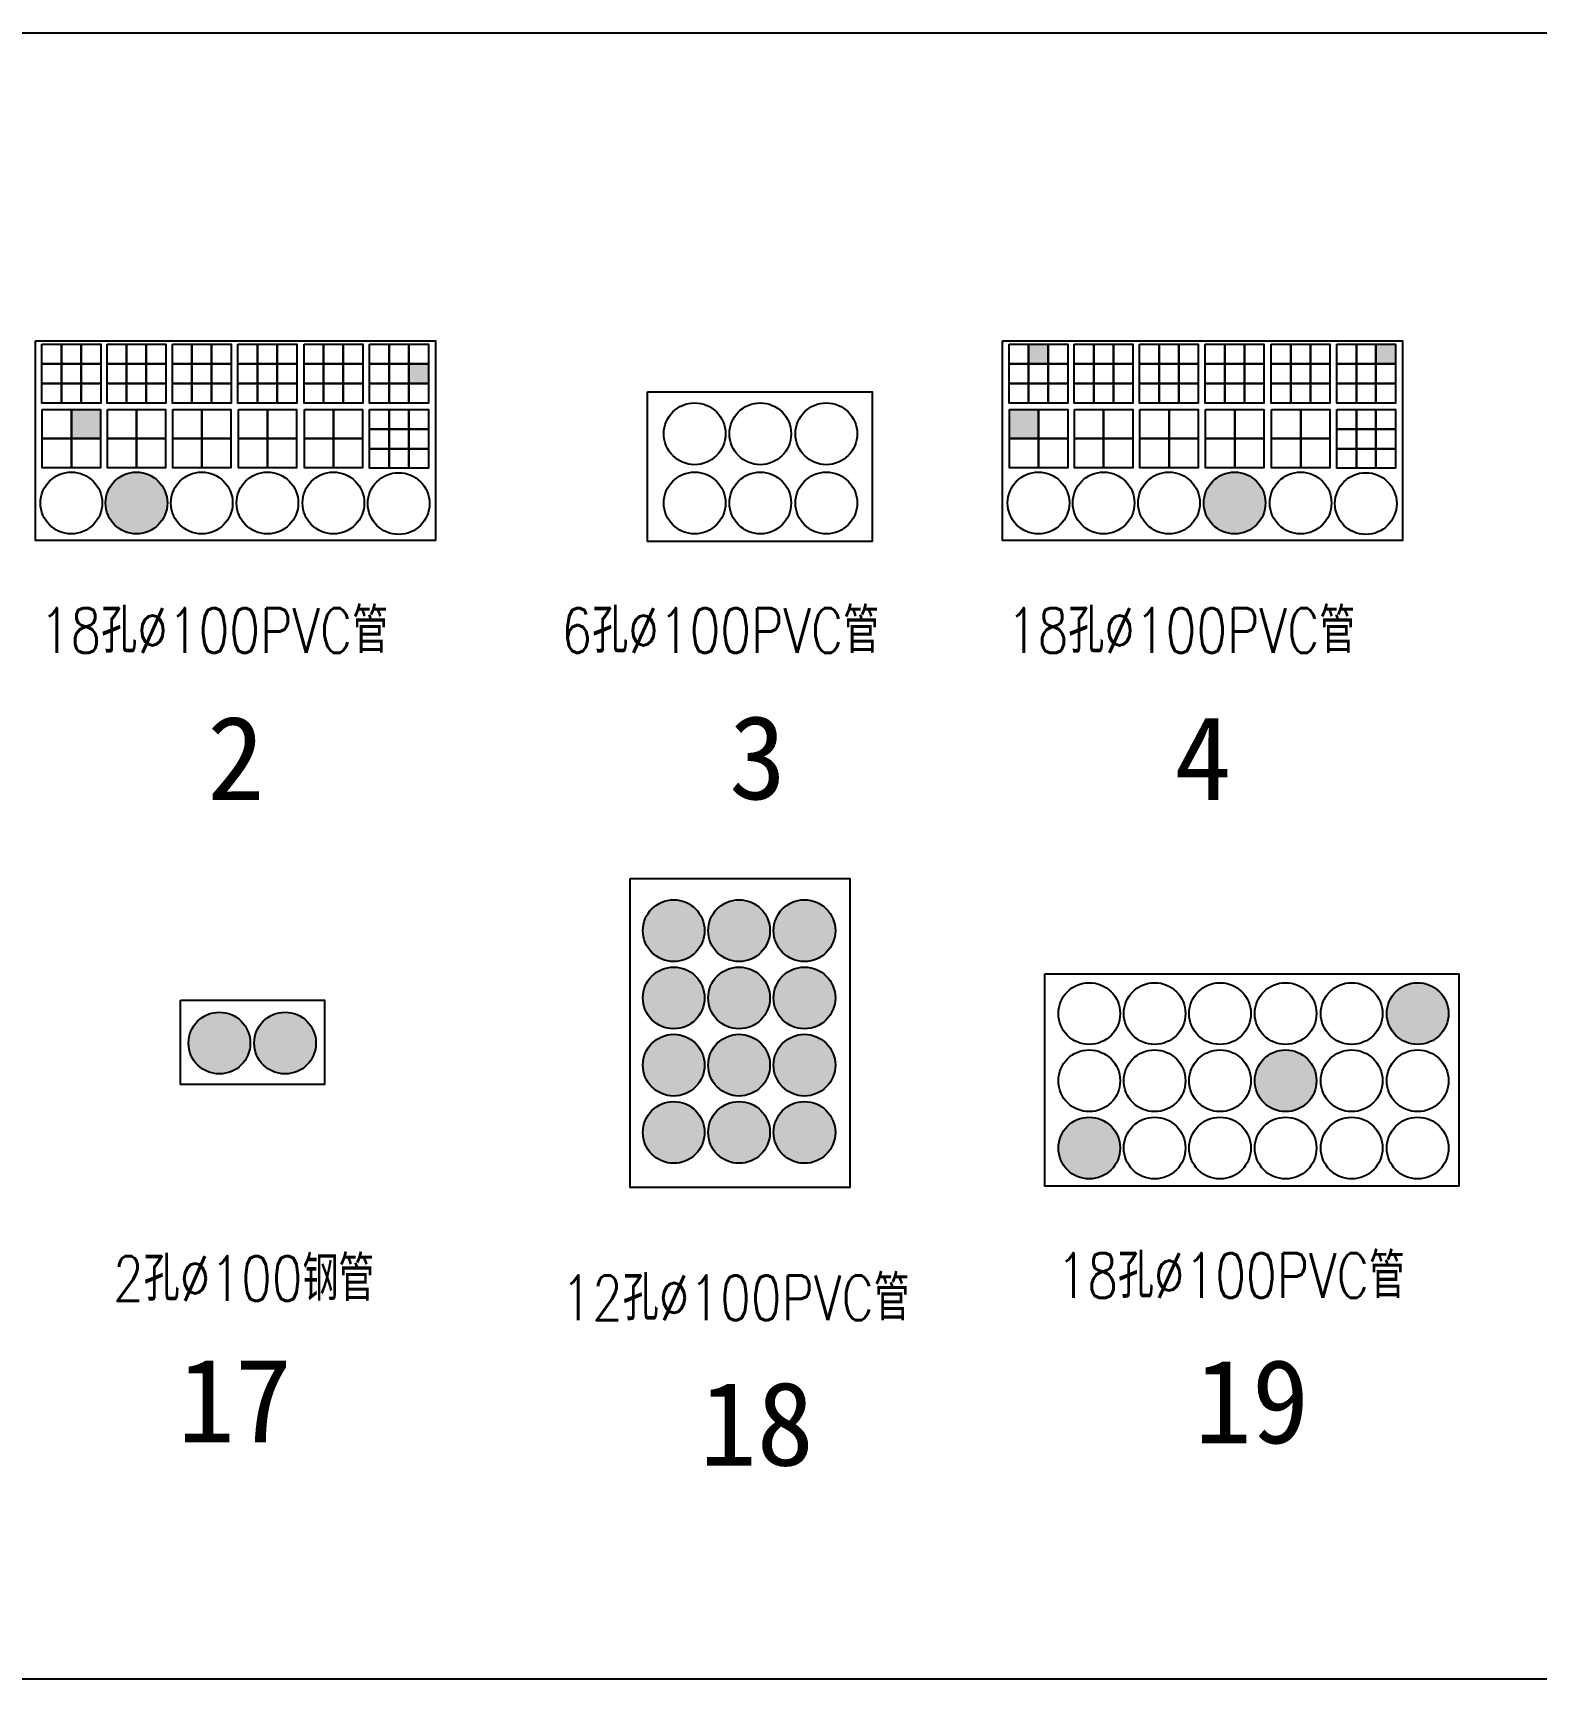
# Model space of a CAD drawing. Extents: x 501830 to 502977, y 299930 to 300245.
# Drawn here: x 502491.32 to 502518.15, y 299930.04 to 299959.42 of the extents above; entities that cross this region are included whole.
import ezdxf
from ezdxf.enums import TextEntityAlignment as Align

# ---------------------------------------------------------------- set-up
doc = ezdxf.new("R2010")
doc.units = 0
doc.layers.add('电信断面图及编号', color=3, linetype='Continuous')
doc.layers.add('电信管线', color=3, linetype='Continuous')
doc.styles.add('HZ', font='simplex.shx', dxfattribs={"bigfont": 'hztxt'})
doc.styles.add('粗等线', font='SIMHEI.TTF')

msp = doc.modelspace()

# ---------------------------------------------------------------- hatches: boundary and pattern name
at = {"layer": '电信断面图及编号', "linetype": 'Continuous'}
h = msp.add_hatch(color=256, dxfattribs=at)
h.paths.add_polyline_path([(502509.094, 299953.862), (502509.444, 299953.862), (502509.444, 299953.512), (502509.094, 299953.512)])
h.paths.add_polyline_path([(502515.294, 299953.862), (502515.644, 299953.862), (502515.644, 299953.512), (502515.294, 299953.512)])
h.paths.add_polyline_path([(502508.751, 299952.699), (502509.271, 299952.699), (502509.271, 299952.179), (502508.751, 299952.179)])
edge = h.paths.add_edge_path()
edge.add_arc((502512.771, 299951.03), 0.551, 0, 360)
h = msp.add_hatch(color=256, dxfattribs=at)
h.paths.add_polyline_path([(502498.03, 299953.512), (502498.38, 299953.512), (502498.38, 299953.162), (502498.03, 299953.162)])
h.paths.add_polyline_path([(502492.007, 299952.699), (502492.527, 299952.699), (502492.527, 299952.179), (502492.007, 299952.179)])
edge = h.paths.add_edge_path()
edge.add_arc((502493.169, 299951.03), 0.551, 0, 360)
h = msp.add_hatch(color=256, dxfattribs=at)
edge = h.paths.add_edge_path()
edge.add_arc((502502.759, 299943.397), 0.551, 0, 360)
edge = h.paths.add_edge_path()
edge.add_arc((502503.926, 299943.397), 0.551, 0, 360)
edge = h.paths.add_edge_path()
edge.add_arc((502505.093, 299943.397), 0.551, 0, 360)
edge = h.paths.add_edge_path()
edge.add_arc((502502.759, 299939.795), 0.551, 0, 360)
edge = h.paths.add_edge_path()
edge.add_arc((502502.759, 299940.996), 0.551, 0, 360)
edge = h.paths.add_edge_path()
edge.add_arc((502502.759, 299942.196), 0.551, 0, 360)
edge = h.paths.add_edge_path()
edge.add_arc((502505.093, 299942.196), 0.551, 0, 360)
edge = h.paths.add_edge_path()
edge.add_arc((502503.926, 299942.196), 0.551, 0, 360)
edge = h.paths.add_edge_path()
edge.add_arc((502503.926, 299940.996), 0.551, 0, 360)
edge = h.paths.add_edge_path()
edge.add_arc((502505.093, 299940.996), 0.551, 0, 360)
edge = h.paths.add_edge_path()
edge.add_arc((502505.093, 299939.795), 0.551, 0, 360)
edge = h.paths.add_edge_path()
edge.add_arc((502503.926, 299939.795), 0.551, 0, 360)
h = msp.add_hatch(color=256, dxfattribs=at)
edge = h.paths.add_edge_path()
edge.add_arc((502494.65, 299941.39), 0.551, 0, 360)
edge = h.paths.add_edge_path()
edge.add_arc((502495.822, 299941.39), 0.551, 0, 360)
at = {"layer": '电信管线', "linetype": 'Continuous'}
h = msp.add_hatch(color=256, dxfattribs=at)
edge = h.paths.add_edge_path()
edge.add_arc((502510.176, 299939.516), 0.551, 0, 360)
edge = h.paths.add_edge_path()
edge.add_arc((502513.681, 299940.717), 0.551, 0, 360)
edge = h.paths.add_edge_path()
edge.add_arc((502516.038, 299941.917), 0.551, 0, 360)

# ---------------------------------------------------------------- linework, layer by layer
at = {"layer": '电信断面图及编号', "linetype": 'Continuous'}
for points in [[(502478.928, 299959.42), (502616.138, 299959.42), (502616.138, 299930.038), (502478.928, 299930.038)], [(502491.365, 299953.926), (502498.506, 299953.926), (502498.506, 299950.359), (502491.365, 299950.359)], [(502508.629, 299953.926), (502515.77, 299953.926), (502515.77, 299950.359), (502508.629, 299950.359)], [(502491.48, 299953.862), (502491.83, 299953.862), (502491.83, 299953.512), (502491.48, 299953.512)], [(502491.83, 299953.862), (502492.18, 299953.862), (502492.18, 299953.512), (502491.83, 299953.512)], [(502492.18, 299953.862), (502492.53, 299953.862), (502492.53, 299953.512), (502492.18, 299953.512)], [(502492.643, 299953.862), (502492.993, 299953.862), (502492.993, 299953.512), (502492.643, 299953.512)], [(502492.993, 299953.862), (502493.343, 299953.862), (502493.343, 299953.512), (502492.993, 299953.512)], [(502493.343, 299953.862), (502493.693, 299953.862), (502493.693, 299953.512), (502493.343, 299953.512)], [(502493.81, 299953.862), (502494.16, 299953.862), (502494.16, 299953.512), (502493.81, 299953.512)], [(502494.16, 299953.862), (502494.51, 299953.862), (502494.51, 299953.512), (502494.16, 299953.512)], [(502494.51, 299953.862), (502494.86, 299953.862), (502494.86, 299953.512), (502494.51, 299953.512)], [(502494.981, 299953.862), (502495.331, 299953.862), (502495.331, 299953.512), (502494.981, 299953.512)], [(502495.331, 299953.862), (502495.681, 299953.862), (502495.681, 299953.512), (502495.331, 299953.512)], [(502495.681, 299953.862), (502496.031, 299953.862), (502496.031, 299953.512), (502495.681, 299953.512)], [(502496.16, 299953.862), (502496.51, 299953.862), (502496.51, 299953.512), (502496.16, 299953.512)], [(502496.51, 299953.862), (502496.86, 299953.862), (502496.86, 299953.512), (502496.51, 299953.512)], [(502496.86, 299953.862), (502497.21, 299953.862), (502497.21, 299953.512), (502496.86, 299953.512)], [(502497.33, 299953.862), (502497.68, 299953.862), (502497.68, 299953.512), (502497.33, 299953.512)], [(502497.68, 299953.862), (502498.03, 299953.862), (502498.03, 299953.512), (502497.68, 299953.512)], [(502498.03, 299953.862), (502498.38, 299953.862), (502498.38, 299953.512), (502498.03, 299953.512)], [(502508.744, 299953.862), (502509.094, 299953.862), (502509.094, 299953.512), (502508.744, 299953.512)], [(502509.094, 299953.862), (502509.444, 299953.862), (502509.444, 299953.512), (502509.094, 299953.512)], [(502509.444, 299953.862), (502509.794, 299953.862), (502509.794, 299953.512), (502509.444, 299953.512)], [(502509.907, 299953.862), (502510.257, 299953.862), (502510.257, 299953.512), (502509.907, 299953.512)], [(502510.257, 299953.862), (502510.607, 299953.862), (502510.607, 299953.512), (502510.257, 299953.512)], [(502510.607, 299953.862), (502510.957, 299953.862), (502510.957, 299953.512), (502510.607, 299953.512)], [(502511.073, 299953.862), (502511.423, 299953.862), (502511.423, 299953.512), (502511.073, 299953.512)], [(502511.423, 299953.862), (502511.773, 299953.862), (502511.773, 299953.512), (502511.423, 299953.512)], [(502511.773, 299953.862), (502512.123, 299953.862), (502512.123, 299953.512), (502511.773, 299953.512)], [(502512.245, 299953.862), (502512.595, 299953.862), (502512.595, 299953.512), (502512.245, 299953.512)], [(502512.595, 299953.862), (502512.945, 299953.862), (502512.945, 299953.512), (502512.595, 299953.512)], [(502512.945, 299953.862), (502513.295, 299953.862), (502513.295, 299953.512), (502512.945, 299953.512)], [(502513.423, 299953.862), (502513.773, 299953.862), (502513.773, 299953.512), (502513.423, 299953.512)], [(502513.773, 299953.862), (502514.123, 299953.862), (502514.123, 299953.512), (502513.773, 299953.512)], [(502514.123, 299953.862), (502514.473, 299953.862), (502514.473, 299953.512), (502514.123, 299953.512)], [(502514.594, 299953.862), (502514.944, 299953.862), (502514.944, 299953.512), (502514.594, 299953.512)], [(502514.944, 299953.862), (502515.294, 299953.862), (502515.294, 299953.512), (502514.944, 299953.512)], [(502515.294, 299953.862), (502515.644, 299953.862), (502515.644, 299953.512), (502515.294, 299953.512)], [(502491.48, 299953.512), (502491.83, 299953.512), (502491.83, 299953.162), (502491.48, 299953.162)], [(502491.83, 299953.512), (502492.18, 299953.512), (502492.18, 299953.162), (502491.83, 299953.162)], [(502492.18, 299953.512), (502492.53, 299953.512), (502492.53, 299953.162), (502492.18, 299953.162)], [(502492.643, 299953.512), (502492.993, 299953.512), (502492.993, 299953.162), (502492.643, 299953.162)], [(502492.993, 299953.512), (502493.343, 299953.512), (502493.343, 299953.162), (502492.993, 299953.162)], [(502493.343, 299953.512), (502493.693, 299953.512), (502493.693, 299953.162), (502493.343, 299953.162)], [(502493.81, 299953.512), (502494.16, 299953.512), (502494.16, 299953.162), (502493.81, 299953.162)], [(502494.16, 299953.512), (502494.51, 299953.512), (502494.51, 299953.162), (502494.16, 299953.162)], [(502494.51, 299953.512), (502494.86, 299953.512), (502494.86, 299953.162), (502494.51, 299953.162)], [(502494.981, 299953.512), (502495.331, 299953.512), (502495.331, 299953.162), (502494.981, 299953.162)], [(502495.331, 299953.512), (502495.681, 299953.512), (502495.681, 299953.162), (502495.331, 299953.162)], [(502495.681, 299953.512), (502496.031, 299953.512), (502496.031, 299953.162), (502495.681, 299953.162)], [(502496.16, 299953.512), (502496.51, 299953.512), (502496.51, 299953.162), (502496.16, 299953.162)], [(502496.51, 299953.512), (502496.86, 299953.512), (502496.86, 299953.162), (502496.51, 299953.162)], [(502496.86, 299953.512), (502497.21, 299953.512), (502497.21, 299953.162), (502496.86, 299953.162)], [(502497.33, 299953.512), (502497.68, 299953.512), (502497.68, 299953.162), (502497.33, 299953.162)], [(502497.68, 299953.512), (502498.03, 299953.512), (502498.03, 299953.162), (502497.68, 299953.162)], [(502498.03, 299953.512), (502498.38, 299953.512), (502498.38, 299953.162), (502498.03, 299953.162)], [(502508.744, 299953.512), (502509.094, 299953.512), (502509.094, 299953.162), (502508.744, 299953.162)], [(502509.094, 299953.512), (502509.444, 299953.512), (502509.444, 299953.162), (502509.094, 299953.162)], [(502509.444, 299953.512), (502509.794, 299953.512), (502509.794, 299953.162), (502509.444, 299953.162)], [(502509.907, 299953.512), (502510.257, 299953.512), (502510.257, 299953.162), (502509.907, 299953.162)], [(502510.257, 299953.512), (502510.607, 299953.512), (502510.607, 299953.162), (502510.257, 299953.162)], [(502510.607, 299953.512), (502510.957, 299953.512), (502510.957, 299953.162), (502510.607, 299953.162)], [(502511.073, 299953.512), (502511.423, 299953.512), (502511.423, 299953.162), (502511.073, 299953.162)], [(502511.423, 299953.512), (502511.773, 299953.512), (502511.773, 299953.162), (502511.423, 299953.162)], [(502511.773, 299953.512), (502512.123, 299953.512), (502512.123, 299953.162), (502511.773, 299953.162)], [(502512.245, 299953.512), (502512.595, 299953.512), (502512.595, 299953.162), (502512.245, 299953.162)], [(502512.595, 299953.512), (502512.945, 299953.512), (502512.945, 299953.162), (502512.595, 299953.162)], [(502512.945, 299953.512), (502513.295, 299953.512), (502513.295, 299953.162), (502512.945, 299953.162)], [(502513.423, 299953.512), (502513.773, 299953.512), (502513.773, 299953.162), (502513.423, 299953.162)], [(502513.773, 299953.512), (502514.123, 299953.512), (502514.123, 299953.162), (502513.773, 299953.162)], [(502514.123, 299953.512), (502514.473, 299953.512), (502514.473, 299953.162), (502514.123, 299953.162)], [(502514.594, 299953.512), (502514.944, 299953.512), (502514.944, 299953.162), (502514.594, 299953.162)], [(502514.944, 299953.512), (502515.294, 299953.512), (502515.294, 299953.162), (502514.944, 299953.162)], [(502515.294, 299953.512), (502515.644, 299953.512), (502515.644, 299953.162), (502515.294, 299953.162)], [(502491.48, 299953.162), (502491.83, 299953.162), (502491.83, 299952.812), (502491.48, 299952.812)], [(502491.83, 299953.162), (502492.18, 299953.162), (502492.18, 299952.812), (502491.83, 299952.812)], [(502492.18, 299953.162), (502492.53, 299953.162), (502492.53, 299952.812), (502492.18, 299952.812)], [(502492.643, 299953.162), (502492.993, 299953.162), (502492.993, 299952.812), (502492.643, 299952.812)], [(502492.993, 299953.162), (502493.343, 299953.162), (502493.343, 299952.812), (502492.993, 299952.812)], [(502493.343, 299953.162), (502493.693, 299953.162), (502493.693, 299952.812), (502493.343, 299952.812)], [(502493.81, 299953.162), (502494.16, 299953.162), (502494.16, 299952.812), (502493.81, 299952.812)], [(502494.16, 299953.162), (502494.51, 299953.162), (502494.51, 299952.812), (502494.16, 299952.812)], [(502494.51, 299953.162), (502494.86, 299953.162), (502494.86, 299952.812), (502494.51, 299952.812)], [(502494.981, 299953.162), (502495.331, 299953.162), (502495.331, 299952.812), (502494.981, 299952.812)], [(502495.331, 299953.162), (502495.681, 299953.162), (502495.681, 299952.812), (502495.331, 299952.812)], [(502495.681, 299953.162), (502496.031, 299953.162), (502496.031, 299952.812), (502495.681, 299952.812)], [(502496.16, 299953.162), (502496.51, 299953.162), (502496.51, 299952.812), (502496.16, 299952.812)], [(502496.51, 299953.162), (502496.86, 299953.162), (502496.86, 299952.812), (502496.51, 299952.812)], [(502496.86, 299953.162), (502497.21, 299953.162), (502497.21, 299952.812), (502496.86, 299952.812)], [(502497.33, 299953.162), (502497.68, 299953.162), (502497.68, 299952.812), (502497.33, 299952.812)], [(502497.68, 299953.162), (502498.03, 299953.162), (502498.03, 299952.812), (502497.68, 299952.812)], [(502498.03, 299953.162), (502498.38, 299953.162), (502498.38, 299952.812), (502498.03, 299952.812)], [(502508.744, 299953.162), (502509.094, 299953.162), (502509.094, 299952.812), (502508.744, 299952.812)], [(502509.094, 299953.162), (502509.444, 299953.162), (502509.444, 299952.812), (502509.094, 299952.812)], [(502509.444, 299953.162), (502509.794, 299953.162), (502509.794, 299952.812), (502509.444, 299952.812)], [(502509.907, 299953.162), (502510.257, 299953.162), (502510.257, 299952.812), (502509.907, 299952.812)], [(502510.257, 299953.162), (502510.607, 299953.162), (502510.607, 299952.812), (502510.257, 299952.812)], [(502510.607, 299953.162), (502510.957, 299953.162), (502510.957, 299952.812), (502510.607, 299952.812)], [(502511.073, 299953.162), (502511.423, 299953.162), (502511.423, 299952.812), (502511.073, 299952.812)], [(502511.423, 299953.162), (502511.773, 299953.162), (502511.773, 299952.812), (502511.423, 299952.812)], [(502511.773, 299953.162), (502512.123, 299953.162), (502512.123, 299952.812), (502511.773, 299952.812)], [(502512.245, 299953.162), (502512.595, 299953.162), (502512.595, 299952.812), (502512.245, 299952.812)], [(502512.595, 299953.162), (502512.945, 299953.162), (502512.945, 299952.812), (502512.595, 299952.812)], [(502512.945, 299953.162), (502513.295, 299953.162), (502513.295, 299952.812), (502512.945, 299952.812)], [(502513.423, 299953.162), (502513.773, 299953.162), (502513.773, 299952.812), (502513.423, 299952.812)], [(502513.773, 299953.162), (502514.123, 299953.162), (502514.123, 299952.812), (502513.773, 299952.812)], [(502514.123, 299953.162), (502514.473, 299953.162), (502514.473, 299952.812), (502514.123, 299952.812)], [(502514.594, 299953.162), (502514.944, 299953.162), (502514.944, 299952.812), (502514.594, 299952.812)], [(502514.944, 299953.162), (502515.294, 299953.162), (502515.294, 299952.812), (502514.944, 299952.812)], [(502515.294, 299953.162), (502515.644, 299953.162), (502515.644, 299952.812), (502515.294, 299952.812)], [(502502.292, 299953.012), (502506.302, 299953.012), (502506.302, 299950.341), (502502.292, 299950.341)], [(502491.487, 299952.699), (502492.007, 299952.699), (502492.007, 299952.179), (502491.487, 299952.179)], [(502492.007, 299952.699), (502492.527, 299952.699), (502492.527, 299952.179), (502492.007, 299952.179)], [(502492.65, 299952.699), (502493.17, 299952.699), (502493.17, 299952.179), (502492.65, 299952.179)], [(502493.17, 299952.699), (502493.69, 299952.699), (502493.69, 299952.179), (502493.17, 299952.179)], [(502493.816, 299952.699), (502494.336, 299952.699), (502494.336, 299952.179), (502493.816, 299952.179)], [(502494.336, 299952.699), (502494.856, 299952.699), (502494.856, 299952.179), (502494.336, 299952.179)], [(502494.988, 299952.699), (502495.508, 299952.699), (502495.508, 299952.179), (502494.988, 299952.179)], [(502495.508, 299952.699), (502496.028, 299952.699), (502496.028, 299952.179), (502495.508, 299952.179)], [(502496.166, 299952.699), (502496.686, 299952.699), (502496.686, 299952.179), (502496.166, 299952.179)], [(502496.686, 299952.699), (502497.206, 299952.699), (502497.206, 299952.179), (502496.686, 299952.179)], [(502497.33, 299952.699), (502497.68, 299952.699), (502497.68, 299952.349), (502497.33, 299952.349)], [(502497.68, 299952.699), (502498.03, 299952.699), (502498.03, 299952.349), (502497.68, 299952.349)], [(502498.03, 299952.699), (502498.38, 299952.699), (502498.38, 299952.349), (502498.03, 299952.349)], [(502508.751, 299952.699), (502509.271, 299952.699), (502509.271, 299952.179), (502508.751, 299952.179)], [(502509.271, 299952.699), (502509.791, 299952.699), (502509.791, 299952.179), (502509.271, 299952.179)], [(502509.913, 299952.699), (502510.433, 299952.699), (502510.433, 299952.179), (502509.913, 299952.179)], [(502510.433, 299952.699), (502510.953, 299952.699), (502510.953, 299952.179), (502510.433, 299952.179)], [(502511.08, 299952.699), (502511.6, 299952.699), (502511.6, 299952.179), (502511.08, 299952.179)], [(502511.6, 299952.699), (502512.12, 299952.699), (502512.12, 299952.179), (502511.6, 299952.179)], [(502512.252, 299952.699), (502512.772, 299952.699), (502512.772, 299952.179), (502512.252, 299952.179)], [(502512.772, 299952.699), (502513.292, 299952.699), (502513.292, 299952.179), (502512.772, 299952.179)], [(502513.43, 299952.699), (502513.95, 299952.699), (502513.95, 299952.179), (502513.43, 299952.179)], [(502513.95, 299952.699), (502514.47, 299952.699), (502514.47, 299952.179), (502513.95, 299952.179)], [(502514.594, 299952.699), (502514.944, 299952.699), (502514.944, 299952.349), (502514.594, 299952.349)], [(502514.944, 299952.699), (502515.294, 299952.699), (502515.294, 299952.349), (502514.944, 299952.349)], [(502515.294, 299952.699), (502515.644, 299952.699), (502515.644, 299952.349), (502515.294, 299952.349)], [(502491.487, 299952.179), (502492.007, 299952.179), (502492.007, 299951.659), (502491.487, 299951.659)], [(502492.007, 299952.179), (502492.527, 299952.179), (502492.527, 299951.659), (502492.007, 299951.659)], [(502492.65, 299952.179), (502493.17, 299952.179), (502493.17, 299951.659), (502492.65, 299951.659)], [(502493.17, 299952.179), (502493.69, 299952.179), (502493.69, 299951.659), (502493.17, 299951.659)], [(502493.816, 299952.179), (502494.336, 299952.179), (502494.336, 299951.659), (502493.816, 299951.659)], [(502494.336, 299952.179), (502494.856, 299952.179), (502494.856, 299951.659), (502494.336, 299951.659)], [(502494.988, 299952.179), (502495.508, 299952.179), (502495.508, 299951.659), (502494.988, 299951.659)], [(502495.508, 299952.179), (502496.028, 299952.179), (502496.028, 299951.659), (502495.508, 299951.659)], [(502496.166, 299952.179), (502496.686, 299952.179), (502496.686, 299951.659), (502496.166, 299951.659)], [(502496.686, 299952.179), (502497.206, 299952.179), (502497.206, 299951.659), (502496.686, 299951.659)], [(502497.33, 299952.349), (502497.68, 299952.349), (502497.68, 299951.999), (502497.33, 299951.999)], [(502497.68, 299952.349), (502498.03, 299952.349), (502498.03, 299951.999), (502497.68, 299951.999)], [(502498.03, 299952.349), (502498.38, 299952.349), (502498.38, 299951.999), (502498.03, 299951.999)], [(502508.751, 299952.179), (502509.271, 299952.179), (502509.271, 299951.659), (502508.751, 299951.659)], [(502509.271, 299952.179), (502509.791, 299952.179), (502509.791, 299951.659), (502509.271, 299951.659)], [(502509.913, 299952.179), (502510.433, 299952.179), (502510.433, 299951.659), (502509.913, 299951.659)], [(502510.433, 299952.179), (502510.953, 299952.179), (502510.953, 299951.659), (502510.433, 299951.659)], [(502511.08, 299952.179), (502511.6, 299952.179), (502511.6, 299951.659), (502511.08, 299951.659)], [(502511.6, 299952.179), (502512.12, 299952.179), (502512.12, 299951.659), (502511.6, 299951.659)], [(502512.252, 299952.179), (502512.772, 299952.179), (502512.772, 299951.659), (502512.252, 299951.659)], [(502512.772, 299952.179), (502513.292, 299952.179), (502513.292, 299951.659), (502512.772, 299951.659)], [(502513.43, 299952.179), (502513.95, 299952.179), (502513.95, 299951.659), (502513.43, 299951.659)], [(502513.95, 299952.179), (502514.47, 299952.179), (502514.47, 299951.659), (502513.95, 299951.659)], [(502514.594, 299952.349), (502514.944, 299952.349), (502514.944, 299951.999), (502514.594, 299951.999)], [(502514.944, 299952.349), (502515.294, 299952.349), (502515.294, 299951.999), (502514.944, 299951.999)], [(502515.294, 299952.349), (502515.644, 299952.349), (502515.644, 299951.999), (502515.294, 299951.999)], [(502497.33, 299951.999), (502497.68, 299951.999), (502497.68, 299951.649), (502497.33, 299951.649)], [(502497.68, 299951.999), (502498.03, 299951.999), (502498.03, 299951.649), (502497.68, 299951.649)], [(502498.03, 299951.999), (502498.38, 299951.999), (502498.38, 299951.649), (502498.03, 299951.649)], [(502514.594, 299951.999), (502514.944, 299951.999), (502514.944, 299951.649), (502514.594, 299951.649)], [(502514.944, 299951.999), (502515.294, 299951.999), (502515.294, 299951.649), (502514.944, 299951.649)], [(502515.294, 299951.999), (502515.644, 299951.999), (502515.644, 299951.649), (502515.294, 299951.649)], [(502501.981, 299944.325), (502505.904, 299944.325), (502505.904, 299938.81), (502501.981, 299938.81)], [(502509.383, 299942.624), (502516.776, 299942.624), (502516.776, 299938.835), (502509.383, 299938.835)], [(502493.956, 299942.157), (502496.526, 299942.157), (502496.526, 299940.65), (502493.956, 299940.65)]]:
    msp.add_lwpolyline(points, close=True, dxfattribs=at)
at = {"layer": '电信断面图及编号'}
for centre in [(502503.133, 299952.265), (502504.304, 299952.265), (502505.483, 299952.265), (502492.006, 299951.03), (502493.169, 299951.03), (502494.335, 299951.03), (502495.507, 299951.03), (502496.685, 299951.03), (502497.849, 299951.02), (502503.133, 299951.03), (502504.304, 299951.03), (502505.483, 299951.03), (502509.27, 299951.03), (502510.432, 299951.03), (502511.599, 299951.03), (502512.771, 299951.03), (502513.949, 299951.03), (502515.113, 299951.02), (502502.759, 299943.397), (502503.926, 299943.397), (502505.093, 299943.397), (502502.759, 299942.196), (502503.926, 299942.196), (502505.093, 299942.196), (502510.176, 299941.917), (502511.343, 299941.917), (502512.51, 299941.917), (502513.681, 299941.917), (502514.86, 299941.917), (502516.038, 299941.917), (502494.65, 299941.39), (502495.822, 299941.39), (502502.759, 299940.996), (502503.926, 299940.996), (502505.093, 299940.996), (502510.176, 299940.717), (502511.343, 299940.717), (502512.51, 299940.717), (502513.681, 299940.717), (502514.86, 299940.717), (502516.038, 299940.717), (502502.759, 299939.795), (502503.926, 299939.795), (502505.093, 299939.795), (502510.176, 299939.516), (502511.343, 299939.516), (502512.51, 299939.516), (502513.681, 299939.516), (502514.86, 299939.516), (502516.038, 299939.516)]:
    msp.add_circle(centre, 0.551, dxfattribs=at)

# ---------------------------------------------------------------- texts
at = {"layer": '电信断面图及编号', "style": 'HZ', "width": 0.8}
for s, p in [('18孔%%c100PVC管', (502491.443, 299948.355, 200.54)), ('6孔%%c100PVC管', (502500.756, 299948.355, 200.54)), ('18孔%%c100PVC管', (502508.706, 299948.355, 200.54)), ('2孔%%C100钢管', (502492.751, 299936.789, 200.54)), ('18孔%%c100PVC管', (502509.592, 299936.841, 200.54)), ('12孔%%C100PVC管', (502500.753, 299936.442, 200.54))]:
    msp.add_text(s, height=0.8, dxfattribs=at).set_placement(p)
at = {"layer": '电信断面图及编号', "style": '粗等线'}
for s, p in [('2', (502494.942, 299946.479)), ('3', (502504.256, 299946.479)), ('4', (502512.206, 299946.479)), ('17', (502494.925, 299935.013)), ('19', (502513.079, 299934.986)), ('18', (502504.24, 299934.587))]:
    msp.add_text(s, height=1.5, dxfattribs=at).set_placement(p, align=Align.MIDDLE)

doc.saveas('drawing.dxf')
